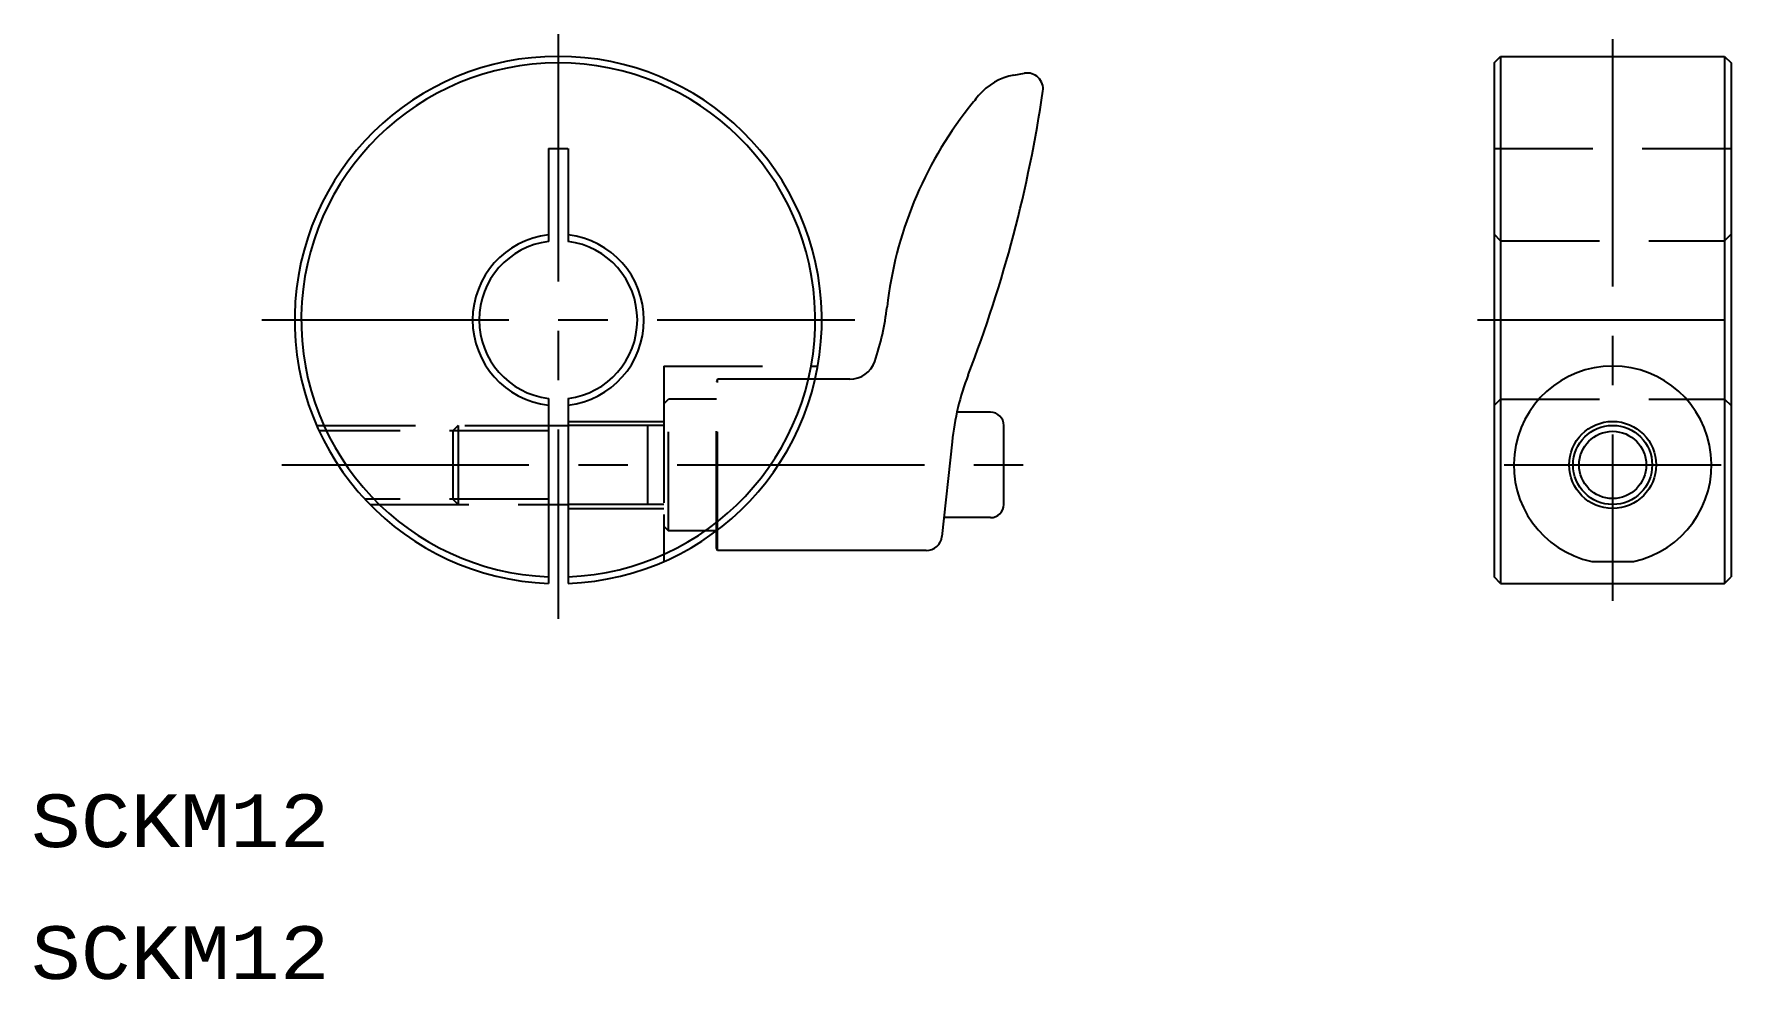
# Model space of a CAD drawing. Extents: x 20 to 150, y 20 to 92.
import ezdxf
from ezdxf.enums import TextEntityAlignment as Align

# ---------------------------------------------------------------- set-up
doc = ezdxf.new("R2010")
doc.units = 0
doc.header["$LTSCALE"] = 15
doc.linetypes.add('CENTER', pattern=[2, 1.25, -0.25, 0.25, -0.25])
doc.linetypes.add('DASHED', pattern=[0.75, 0.5, -0.25])
for name, color, linetype in [('CSLAYER1', 7, 'CONTINUOUS'), ('CSLAYER16', 7, 'CONTINUOUS'), ('CSLAYER3', 7, 'CONTINUOUS')]:
    doc.layers.add(name, color=color, linetype=linetype)
doc.styles.add('EASYDRAW_FONT', font='monotxt', dxfattribs={"height": 1, "bigfont": 'bigfont'})

# ---------------------------------------------------------------- blocks, each defined once
blk = doc.blocks.new('BLKF0000')
at = {"layer": 'CSLAYER1', "color": 3, "linetype": 'CONTINUOUS'}
for p, q in [((72.085808, 65.5), (72, 65.299237)), ((72.085808, 52.5), (72.085808, 54)), ((72.085808, 52.5), (72, 52.700763))]:
    blk.add_line(p, q, dxfattribs=at)
at = {"layer": 'CSLAYER1', "color": 3, "linetype": 'DASHED'}
blk.add_line((72.085808, 54), (72.085808, 65.5), dxfattribs=at)
at = {"layer": 'CSLAYER1', "color": 7, "linetype": 'CONTINUOUS'}
for p, q in [((92.8, 63), (90.285733, 63)), ((93.8, 56), (93.8, 62)), ((92.8, 55), (89.265294, 55))]:
    blk.add_line(p, q, dxfattribs=at)
for centre, start, end in [((92.8, 62), 0, 90), ((92.8, 56), 270, 360)]:
    blk.add_arc(centre, 1, start, end, dxfattribs=at)
at = {"layer": 'CSLAYER16', "color": 3, "linetype": 'CONTINUOUS'}
for p, q in [((94.567653, 88.571112), (95.376755, 88.713778)), ((82.121805, 65.5), (79.487175, 65.5)), ((89.874998, 60.745535), (89.113904, 53.57337)), ((72, 52.700763), (72, 54.064717)), ((87.920604, 52.5), (72.085808, 52.5))]:
    blk.add_line(p, q, dxfattribs=at)
at = {"layer": 'CSLAYER16', "color": 3, "linetype": 'DASHED'}
for p, q in [((72, 54.064717), (72, 65.299237)), ((79.487175, 65.5), (72.085808, 65.5))]:
    blk.add_line(p, q, dxfattribs=at)
at = {"layer": 'CSLAYER16', "color": 3, "linetype": 'CONTINUOUS'}
for centre, radius, start, end in [((95.34907, 84.139477), 4.5, 100, 140.207964), ((95.585133, 87.532009), 1.2, -8.365079, 100), ((-2.163752, 101.905438), 100, 338.863766, 351.634921), ((114.748463, 67.578901), 30, 141.978819, 173.455386), ((122.626294, 61.419374), 40, 140.207964, 141.978819), ((65.074292, 73.277743), 20, 341.277451, 353.455386), ((82.121805, 67.5), 2, 270, 341.277451), ((109.76333, 58.635029), 20, 158.863766, 173.942569), ((87.920604, 53.7), 1.2, 270, 353.942569)]:
    blk.add_arc(centre, radius, start, end, dxfattribs=at)

msp = doc.modelspace()

# ---------------------------------------------------------------- linework, layer by layer
at = {"layer": 'CSLAYER1', "color": 7, "linetype": 'CONTINUOUS'}
for p, q in [((131, 89.5), (131.5, 90)), ((131.5, 90), (131.5, 50)), ((131.5, 90), (148.5, 90)), ((148.5, 90), (148.5, 50)), ((148.5, 90), (149, 89.5)), ((131, 89.5), (131, 50.499999)), ((149, 89.5), (149, 50.5)), ((59.25, 83), (59.25, 75.95294)), ((59.25, 83), (60.72216, 83)), ((60.75, 83), (60.75, 75.95294)), ((59.25, 64.047059), (59.25, 50.014067)), ((60.75, 64.047059), (60.75, 50.014067)), ((59.25, 62), (60.75, 62)), ((59.25, 56), (60.75, 56)), ((138.413601, 51.669697), (141.586399, 51.669697)), ((131.5, 50), (130.999999, 50.5)), ((131.5, 50), (148.5, 50)), ((148.5, 50), (149, 50.5))]:
    msp.add_line(p, q, dxfattribs=at)
at = {"layer": 'CSLAYER1', "color": 3, "linetype": 'DASHED'}
for p, q in [((131, 83), (149, 83)), ((131.5, 76), (131.000001, 76.499999)), ((131.5, 76), (148.5, 76)), ((149, 76.5), (148.5, 76)), ((68, 66.5), (68, 51.669697)), ((68, 66.5), (79.691369, 66.5)), ((68, 63.634144), (68.365856, 64)), ((72, 64), (68.365856, 64)), ((68.365856, 54), (68.365856, 64)), ((131, 63.499999), (131.499999, 63.999999)), ((131.5, 64), (148.499998, 64)), ((148.499998, 64), (149, 63.5)), ((68, 63.634144), (68, 54.365856)), ((41.669697, 62), (59.25, 62)), ((59.25, 61.6), (41.849518, 61.6)), ((52.4, 62), (52, 61.6)), ((52, 61.6), (52, 56.4)), ((52.4, 62), (52.4, 56)), ((60.75, 62.3), (68, 62.3)), ((68, 62), (60.75, 62)), ((66.8, 56), (66.8, 62)), ((59.25, 56.4), (45.335758, 56.4)), ((45.717143, 56), (59.25, 56)), ((52.4, 56), (52, 56.4)), ((68, 56), (60.75, 56)), ((60.75, 55.7), (68, 55.7)), ((68, 54.365856), (68.365856, 54)), ((72, 54), (68.365856, 54))]:
    msp.add_line(p, q, dxfattribs=at)
at = {"layer": 'CSLAYER1', "color": 7, "linetype": 'CONTINUOUS'}
for radius in [3.3, 2.55]:
    msp.add_circle((140, 59), radius, dxfattribs=at)
at = {"layer": 'CSLAYER1', "color": 3, "linetype": 'CONTINUOUS'}
msp.add_circle((140, 59), 3, dxfattribs=at)
at = {"layer": 'CSLAYER1', "color": 7, "linetype": 'CONTINUOUS'}
for centre, radius, start, end in [((60, 70), 20, -87.850904, 267.850904), ((60, 70), 19.5, -87.795772, 267.795772), ((60, 70), 6.5, 96.625812, 263.3742), ((60, 70), 6, 97.180758, 262.81923), ((60, 70), 6.5, 0, 83.374193), ((60, 70), 6, 0, 82.819247), ((60, 70), 6, 277.18075, 360), ((60, 70), 6.5, 276.62581, 360), ((140, 59), 7.5, -77.788566, 257.788566)]:
    msp.add_arc(centre, radius, start, end, dxfattribs=at)
at = {"layer": 'CSLAYER3', "color": 1, "linetype": 'CENTER'}
for p, q in [((60, 91.676142), (60, 47.323858)), ((140, 91.298486), (140, 48.701514)), ((37.5, 70), (82.5, 70)), ((129.75, 70), (150.25, 70)), ((39.025921, 59), (98.532329, 59)), ((131.775, 59), (148.225, 59))]:
    msp.add_line(p, q, dxfattribs=at)

# ---------------------------------------------------------------- block references
at = {"layer": 'CSLAYER1'}
msp.add_blockref('BLKF0000', (0, 0), dxfattribs=at)

# ---------------------------------------------------------------- texts
at = {"layer": 'CSLAYER1', "color": 7, "style": 'EASYDRAW_FONT', "width": 0.998824}
for p, p2 in [((20, 30), (42.64, 30)), ((20, 20), (42.64, 20))]:
    msp.add_text('SCKM12', height=4, dxfattribs=at).set_placement(p, p2, align=Align.FIT)

doc.saveas('drawing.dxf')
